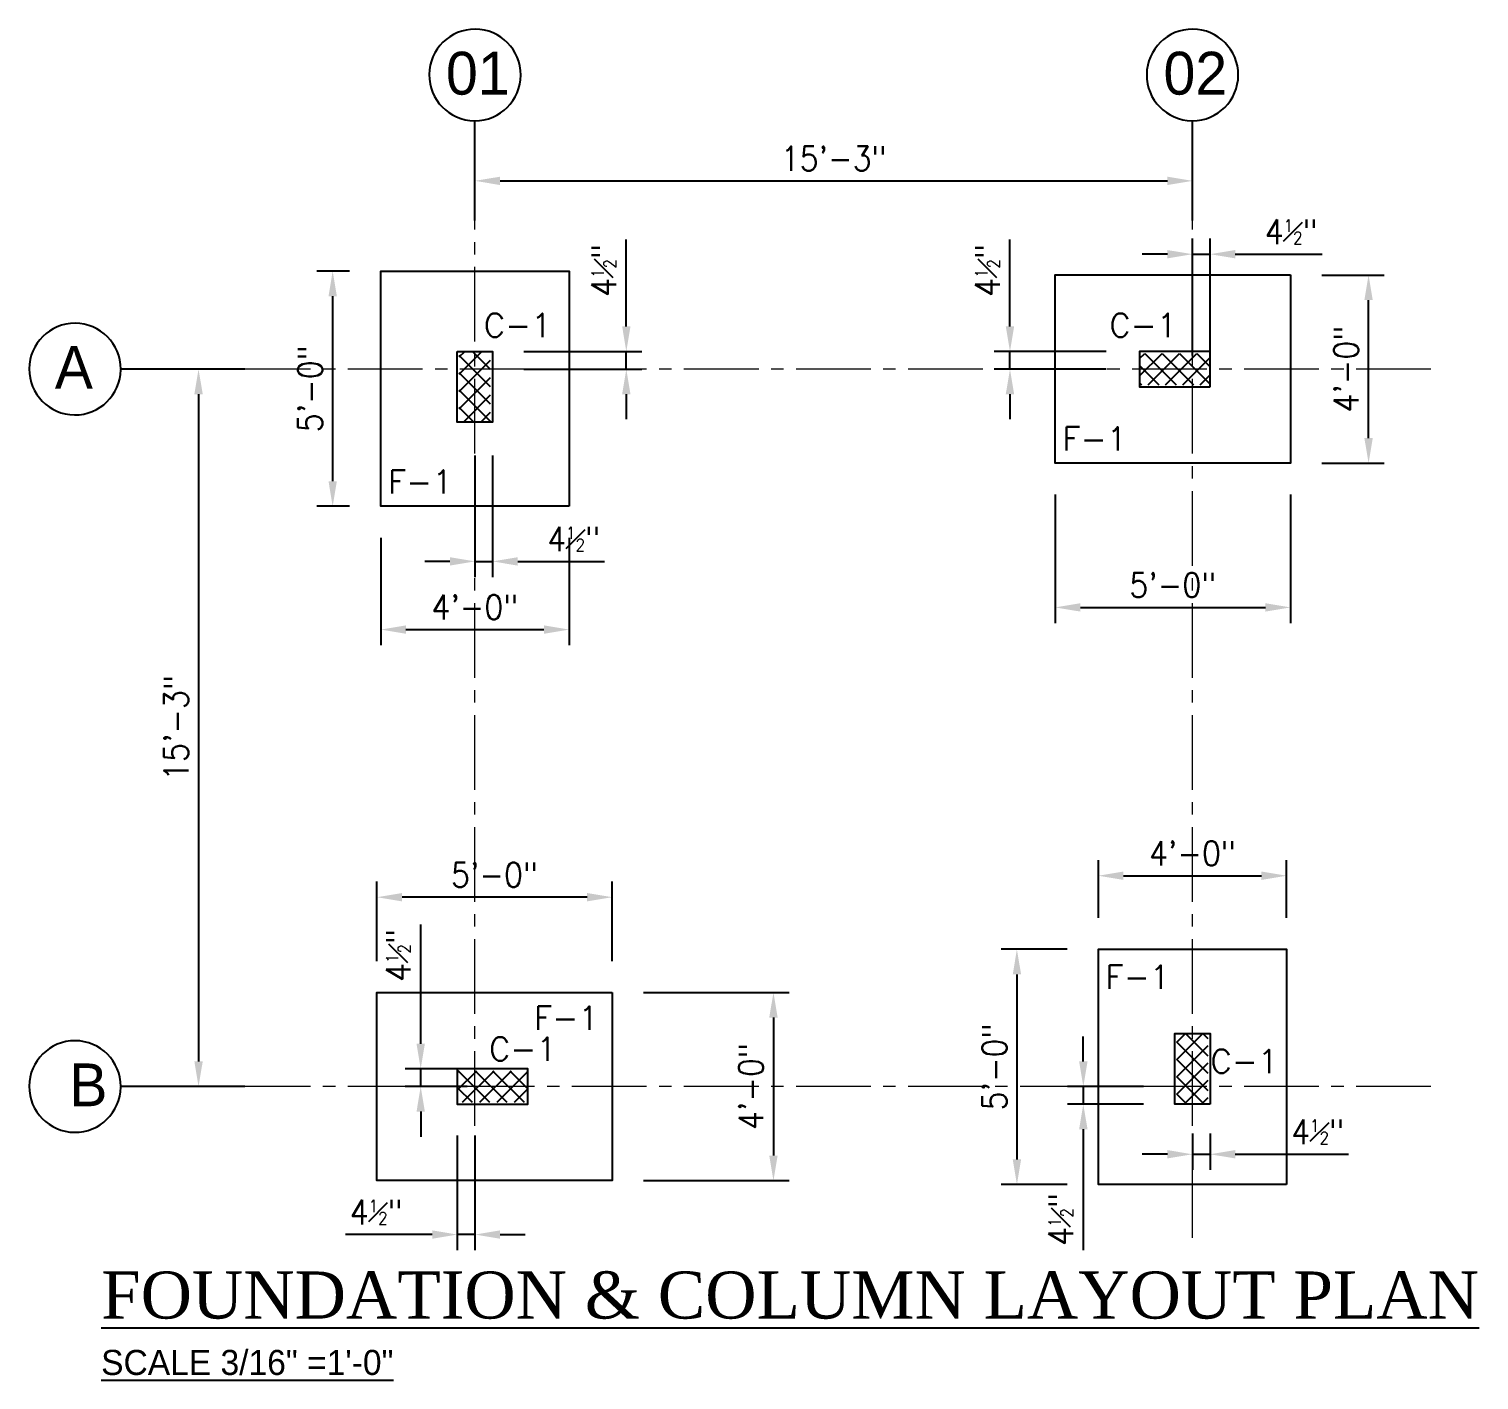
# Model space of a CAD drawing. Header units: inches. Extents: x -875 to 264, y -2272 to -1573.
# Drawn here: x -875 to -505.1, y -2271.5 to -1926.9 of the extents above; entities that cross this region are included whole.
import ezdxf

# ---------------------------------------------------------------- set-up
doc = ezdxf.new("R2010")
doc.units = ezdxf.units.IN
doc.header["$MEASUREMENT"] = 0
doc.header["$PDMODE"] = 32
doc.linetypes.add('CENTER2', pattern=[28.575, 19.05, -3.175, 3.175, -3.175])
doc.layers.add('03--GRID', color=252, linetype='CENTER2', lineweight=18)
for name, color, linetype in [('A-TYP-BEAM TEXT', 2, 'Continuous'), ('A-TYP-CLOUMN', 6, 'Continuous'), ('A-TYP-DIM', 1, 'Continuous'), ('A-TYP-HATCH-COL.', 9, 'Continuous'), ('dim', 1, 'Continuous'), ('FOOTING', 3, 'Continuous'), ('GRID CIRCLE', 2, 'Continuous'), ('TEXT', 3, 'Continuous')]:
    doc.layers.add(name, color=color, linetype=linetype)
doc.styles.add('ROMANS', font='romans.shx', dxfattribs={"width": 0.9})
doc.styles.add('style1', font='times.ttf')
doc.styles.add('STYLE4', font='romans.shx')
doc.dimstyles.new('STYLE-64', dxfattribs={"dimscale": 0, "dimtxt": 0.09375, "dimasz": 0.125, "dimexe": 0.0625, "dimexo": 0.0625, "dimgap": 0.03125, "dimtad": 1, "dimlfac": -1, "dimzin": 3, "dimdsep": 46, "dimlunit": 4, "dimtxsty": 'ROMANS', "dimcen": 0.125, "dimdle": 4, "dimclrd": 1, "dimclre": 1, "dimclrt": 2, "dimadec": 0, "dimazin": 0, "dimtfac": 0.5, "dimtix": 1, "dimtmove": 2, "dimatfit": 3, "dimldrblk": 'ARC', "dimfxl": 0, "dimfrac": 1, "dimtolj": 1, "dimtzin": 3, "dimarcsym": 0})

# ---------------------------------------------------------------- blocks, each defined once
blk = doc.blocks.new('*D70')
at = {"layer": 'A-TYP-DIM', "color": 1, "lineweight": -2, "ltscale": 1.5, "transparency": 16777216}
for p, q in [((-761.22, -1967.7), (-761.22, -1961.63)), ((-578.22, -1967.7), (-578.22, -1961.63)), ((-754.82, -1965.63), (-584.62, -1965.63))]:
    blk.add_line(p, q, dxfattribs=at)
at = {"layer": 'A-TYP-DIM', "color": 1, "ltscale": 1.5, "transparency": 16777216}
for points in [[(-754.82, -1964.57), (-754.82, -1966.7), (-761.22, -1965.63)], [(-584.62, -1964.57), (-584.62, -1966.7), (-578.22, -1965.63)]]:
    blk.add_solid(points, dxfattribs=at)
at = {"layer": 'Defpoints', "color": 0, "ltscale": 1.5, "transparency": 16777216}
for p in [(-578.22, -1965.63), (-761.22, -1975.7), (-578.22, -1975.7)]:
    blk.add_point(p, dxfattribs=at)
at = {"layer": 'A-TYP-DIM', "color": 2, "ltscale": 1.5, "transparency": 16777216, "insert": (-669.72, -1959.91), "char_height": 6.25, "attachment_point": 5, "style": 'ROMANS'}
blk.add_mtext('\\A1;15\'-3"', dxfattribs=at)
blk = doc.blocks.new('ARC')
at = {"layer": 'dim', "color": 0, "linetype": 'ByBlock', "ltscale": 1.5}
for p, q in [((0.144, 0), (-1.163, 0)), ((-0.416, -0.321), (0, 0))]:
    blk.add_line(p, q, dxfattribs=at)
at = {"layer": 'dim', "color": 0, "ltscale": 1.5}
for p, q in [((-0.407, 0.336), (-0.262, 0.434)), ((0, 0), (-0.407, 0.336)), ((-0.275, -0.425), (0, 0)), ((-0.262, 0.434), (0, 0)), ((-0.416, -0.321), (-0.275, -0.425))]:
    blk.add_line(p, q, dxfattribs=at)
blk = doc.blocks.new('*D71')
at = {"layer": 'A-TYP-DIM', "color": 1, "lineweight": -2, "ltscale": 1.5, "transparency": 16777216}
for p, q in [((-722.62, -2002.75), (-722.62, -1980.59)), ((-748.72, -2009.15), (-718.62, -2009.15)), ((-722.62, -2013.65), (-722.62, -2009.15)), ((-748.72, -2013.65), (-718.62, -2013.65)), ((-722.62, -2020.05), (-722.62, -2026.45))]:
    blk.add_line(p, q, dxfattribs=at)
at = {"layer": 'A-TYP-DIM', "color": 1, "ltscale": 1.5, "transparency": 16777216}
for points in [[(-723.68, -2002.75), (-721.55, -2002.75), (-722.62, -2009.15)], [(-723.68, -2020.05), (-721.55, -2020.05), (-722.62, -2013.65)]]:
    blk.add_solid(points, dxfattribs=at)
at = {"layer": 'Defpoints', "color": 0, "ltscale": 1.5, "transparency": 16777216}
for p in [(-756.72, -2009.15), (-756.72, -2013.65), (-722.62, -2013.65)]:
    blk.add_point(p, dxfattribs=at)
at = {"layer": 'A-TYP-DIM', "color": 2, "ltscale": 1.5, "transparency": 16777216, "insert": (-728.34, -1988.47), "char_height": 6.25, "attachment_point": 5, "rotation": 90, "style": 'ROMANS'}
blk.add_mtext('\\A1;4{\\H0.500000x;\\S1#2;}"', dxfattribs=at)
blk = doc.blocks.new('*D72')
at = {"layer": 'A-TYP-DIM', "color": 1, "lineweight": -2, "ltscale": 1.5, "transparency": 16777216}
for p, q in [((-761.22, -2035.65), (-761.22, -2066.7)), ((-756.72, -2035.65), (-756.72, -2066.7)), ((-767.62, -2062.7), (-774.02, -2062.7)), ((-761.22, -2062.7), (-756.72, -2062.7)), ((-750.32, -2062.7), (-728.16, -2062.7))]:
    blk.add_line(p, q, dxfattribs=at)
at = {"layer": 'A-TYP-DIM', "color": 1, "ltscale": 1.5, "transparency": 16777216}
for points in [[(-767.62, -2061.63), (-767.62, -2063.77), (-761.22, -2062.7)], [(-750.32, -2061.63), (-750.32, -2063.77), (-756.72, -2062.7)]]:
    blk.add_solid(points, dxfattribs=at)
at = {"layer": 'Defpoints', "color": 0, "ltscale": 1.5, "transparency": 16777216}
for p in [(-761.22, -2027.65), (-756.72, -2027.65), (-756.72, -2062.7)]:
    blk.add_point(p, dxfattribs=at)
at = {"layer": 'A-TYP-DIM', "color": 2, "ltscale": 1.5, "transparency": 16777216, "insert": (-736.04, -2056.98), "char_height": 6.25, "attachment_point": 5, "style": 'ROMANS'}
blk.add_mtext('\\A1;4{\\H0.500000x;\\S1#2;}"', dxfattribs=at)
blk = doc.blocks.new('*D73')
at = {"layer": 'A-TYP-DIM', "color": 1, "lineweight": -2, "ltscale": 1.5, "transparency": 16777216}
for p, q in [((-578.22, -2208.65), (-578.22, -2217.93)), ((-573.72, -2208.65), (-573.72, -2217.93)), ((-584.62, -2213.93), (-591.02, -2213.93)), ((-578.22, -2213.93), (-573.72, -2213.93)), ((-567.32, -2213.93), (-538.42, -2213.93))]:
    blk.add_line(p, q, dxfattribs=at)
at = {"layer": 'A-TYP-DIM', "color": 1, "ltscale": 1.5, "transparency": 16777216}
for points in [[(-584.62, -2212.86), (-584.62, -2214.99), (-578.22, -2213.93)], [(-567.32, -2212.86), (-567.32, -2214.99), (-573.72, -2213.93)]]:
    blk.add_solid(points, dxfattribs=at)
at = {"layer": 'Defpoints', "color": 0, "ltscale": 1.5, "transparency": 16777216}
for p in [(-578.22, -2200.65), (-573.72, -2200.65), (-573.72, -2213.93)]:
    blk.add_point(p, dxfattribs=at)
at = {"layer": 'A-TYP-DIM', "color": 2, "ltscale": 1.5, "transparency": 16777216, "insert": (-546.29, -2208.21), "char_height": 6.25, "attachment_point": 5, "style": 'ROMANS'}
blk.add_mtext('\\A1;4{\\H0.500000x;\\S1#2;}"', dxfattribs=at)
blk = doc.blocks.new('*D74')
at = {"layer": 'A-TYP-DIM', "color": 1, "lineweight": -2, "ltscale": 1.5, "transparency": 16777216}
for p, q in [((-624.77, -2002.75), (-624.77, -1980.59)), ((-600.22, -2009.15), (-628.77, -2009.15)), ((-624.77, -2013.65), (-624.77, -2009.15)), ((-600.22, -2013.65), (-628.77, -2013.65)), ((-624.77, -2020.05), (-624.77, -2026.45))]:
    blk.add_line(p, q, dxfattribs=at)
at = {"layer": 'A-TYP-DIM', "color": 1, "ltscale": 1.5, "transparency": 16777216}
for points in [[(-625.84, -2002.75), (-623.7, -2002.75), (-624.77, -2009.15)], [(-625.84, -2020.05), (-623.7, -2020.05), (-624.77, -2013.65)]]:
    blk.add_solid(points, dxfattribs=at)
at = {"layer": 'Defpoints', "color": 0, "ltscale": 1.5, "transparency": 16777216}
for p in [(-592.22, -2009.15), (-624.77, -2013.65), (-592.22, -2013.65)]:
    blk.add_point(p, dxfattribs=at)
at = {"layer": 'A-TYP-DIM', "color": 2, "ltscale": 1.5, "transparency": 16777216, "insert": (-630.49, -1988.47), "char_height": 6.25, "attachment_point": 5, "rotation": 90, "style": 'ROMANS'}
blk.add_mtext('\\A1;4{\\H0.500000x;\\S1#2;}"', dxfattribs=at)
blk = doc.blocks.new('*D75')
at = {"layer": 'A-TYP-DIM', "color": 1, "lineweight": -2, "ltscale": 1.5, "transparency": 16777216}
for p, q in [((-578.22, -2010.15), (-578.22, -1980.34)), ((-573.72, -2010.15), (-573.72, -1980.34)), ((-584.62, -1984.34), (-591.02, -1984.34)), ((-578.22, -1984.34), (-573.72, -1984.34)), ((-567.32, -1984.34), (-545.16, -1984.34))]:
    blk.add_line(p, q, dxfattribs=at)
at = {"layer": 'A-TYP-DIM', "color": 1, "ltscale": 1.5, "transparency": 16777216}
for points in [[(-584.62, -1983.28), (-584.62, -1985.41), (-578.22, -1984.34)], [(-567.32, -1983.28), (-567.32, -1985.41), (-573.72, -1984.34)]]:
    blk.add_solid(points, dxfattribs=at)
at = {"layer": 'Defpoints', "color": 0, "ltscale": 1.5, "transparency": 16777216}
for p in [(-573.72, -1984.34), (-578.22, -2018.15), (-573.72, -2018.15)]:
    blk.add_point(p, dxfattribs=at)
at = {"layer": 'A-TYP-DIM', "color": 2, "ltscale": 1.5, "transparency": 16777216, "insert": (-553.04, -1978.62), "char_height": 6.25, "attachment_point": 5, "style": 'ROMANS'}
blk.add_mtext('\\A1;4{\\H0.500000x;\\S1#2;}"', dxfattribs=at)
blk = doc.blocks.new('*D76')
at = {"layer": 'A-TYP-DIM', "color": 1, "lineweight": -2, "ltscale": 1.5, "transparency": 16777216}
for p, q in [((-775.06, -2185.75), (-775.06, -2155.32)), ((-764.22, -2192.15), (-779.06, -2192.15)), ((-775.06, -2196.65), (-775.06, -2192.15)), ((-763.22, -2196.65), (-779.06, -2196.65)), ((-775.06, -2203.05), (-775.06, -2209.45))]:
    blk.add_line(p, q, dxfattribs=at)
at = {"layer": 'A-TYP-DIM', "color": 1, "ltscale": 1.5, "transparency": 16777216}
for points in [[(-776.12, -2185.75), (-773.99, -2185.75), (-775.06, -2192.15)], [(-776.12, -2203.05), (-773.99, -2203.05), (-775.06, -2196.65)]]:
    blk.add_solid(points, dxfattribs=at)
at = {"layer": 'Defpoints', "color": 0, "ltscale": 1.5, "transparency": 16777216}
for p in [(-756.22, -2192.15), (-775.06, -2196.65), (-755.22, -2196.65)]:
    blk.add_point(p, dxfattribs=at)
at = {"layer": 'A-TYP-DIM', "color": 2, "ltscale": 1.5, "transparency": 16777216, "insert": (-780.78, -2163.2), "char_height": 6.25, "attachment_point": 5, "rotation": 90, "style": 'ROMANS'}
blk.add_mtext('\\A1;4{\\H0.500000x;\\S1#2;}"', dxfattribs=at)
blk = doc.blocks.new('*D93')
at = {"layer": 'A-TYP-DIM', "color": 1, "lineweight": -2, "ltscale": 1.5, "transparency": 16777216}
for p, q in [((-793.22, -1988.65), (-801.51, -1988.65)), ((-797.51, -2042.25), (-797.51, -1995.05)), ((-793.22, -2048.65), (-801.51, -2048.65))]:
    blk.add_line(p, q, dxfattribs=at)
at = {"layer": 'A-TYP-DIM', "color": 1, "ltscale": 1.5, "transparency": 16777216}
for points in [[(-798.57, -1995.05), (-796.44, -1995.05), (-797.51, -1988.65)], [(-798.57, -2042.25), (-796.44, -2042.25), (-797.51, -2048.65)]]:
    blk.add_solid(points, dxfattribs=at)
at = {"layer": 'Defpoints', "color": 0, "ltscale": 1.5, "transparency": 16777216}
for p in [(-797.51, -1988.65), (-785.22, -1988.65), (-785.22, -2048.65)]:
    blk.add_point(p, dxfattribs=at)
at = {"layer": 'A-TYP-DIM', "color": 2, "ltscale": 1.5, "transparency": 16777216, "insert": (-803.23, -2018.65), "char_height": 6.25, "attachment_point": 5, "rotation": 90, "style": 'ROMANS'}
blk.add_mtext('\\A1;5\'-0"', dxfattribs=at)
blk = doc.blocks.new('*D94')
at = {"layer": 'A-TYP-DIM', "color": 1, "lineweight": -2, "ltscale": 1.5, "transparency": 16777216}
for p, q in [((-785.22, -2056.65), (-785.22, -2084.09)), ((-737.22, -2056.65), (-737.22, -2084.09)), ((-778.82, -2080.09), (-743.62, -2080.09))]:
    blk.add_line(p, q, dxfattribs=at)
at = {"layer": 'A-TYP-DIM', "color": 1, "ltscale": 1.5, "transparency": 16777216}
for points in [[(-778.82, -2079.02), (-778.82, -2081.16), (-785.22, -2080.09)], [(-743.62, -2079.02), (-743.62, -2081.16), (-737.22, -2080.09)]]:
    blk.add_solid(points, dxfattribs=at)
at = {"layer": 'Defpoints', "color": 0, "ltscale": 1.5, "transparency": 16777216}
for p in [(-785.22, -2048.65), (-737.22, -2048.65), (-737.22, -2080.09)]:
    blk.add_point(p, dxfattribs=at)
at = {"layer": 'A-TYP-DIM', "color": 2, "ltscale": 1.5, "transparency": 16777216, "insert": (-761.22, -2074.37), "char_height": 6.25, "attachment_point": 5, "style": 'ROMANS'}
blk.add_mtext('\\A1;4\'-0"', dxfattribs=at)
blk = doc.blocks.new('*D95')
at = {"layer": 'A-TYP-DIM', "color": 1, "lineweight": -2, "ltscale": 1.5, "transparency": 16777216}
for p, q in [((-613.22, -2045.65), (-613.22, -2078.44)), ((-553.22, -2045.65), (-553.22, -2078.44)), ((-606.82, -2074.44), (-559.62, -2074.44))]:
    blk.add_line(p, q, dxfattribs=at)
at = {"layer": 'A-TYP-DIM', "color": 1, "ltscale": 1.5, "transparency": 16777216}
for points in [[(-606.82, -2073.37), (-606.82, -2075.5), (-613.22, -2074.44)], [(-559.62, -2073.37), (-559.62, -2075.5), (-553.22, -2074.44)]]:
    blk.add_solid(points, dxfattribs=at)
at = {"layer": 'Defpoints', "color": 0, "ltscale": 1.5, "transparency": 16777216}
for p in [(-613.22, -2037.65), (-553.22, -2037.65), (-553.22, -2074.44)]:
    blk.add_point(p, dxfattribs=at)
at = {"layer": 'A-TYP-DIM', "color": 2, "ltscale": 1.5, "transparency": 16777216, "insert": (-583.22, -2068.71), "char_height": 6.25, "attachment_point": 5, "style": 'ROMANS'}
blk.add_mtext('\\A1;5\'-0"', dxfattribs=at)
blk = doc.blocks.new('*D96')
at = {"layer": 'A-TYP-DIM', "color": 1, "lineweight": -2, "ltscale": 1.5, "transparency": 16777216}
for p, q in [((-545.22, -1989.65), (-529.31, -1989.65)), ((-533.31, -2031.25), (-533.31, -1996.05)), ((-545.22, -2037.65), (-529.31, -2037.65))]:
    blk.add_line(p, q, dxfattribs=at)
at = {"layer": 'A-TYP-DIM', "color": 1, "ltscale": 1.5, "transparency": 16777216}
for points in [[(-534.38, -1996.05), (-532.24, -1996.05), (-533.31, -1989.65)], [(-534.38, -2031.25), (-532.24, -2031.25), (-533.31, -2037.65)]]:
    blk.add_solid(points, dxfattribs=at)
at = {"layer": 'Defpoints', "color": 0, "ltscale": 1.5, "transparency": 16777216}
for p in [(-553.22, -1989.65), (-533.31, -1989.65), (-553.22, -2037.65)]:
    blk.add_point(p, dxfattribs=at)
at = {"layer": 'A-TYP-DIM', "color": 2, "ltscale": 1.5, "transparency": 16777216, "insert": (-539.03, -2013.65), "char_height": 6.25, "attachment_point": 5, "rotation": 90, "style": 'ROMANS'}
blk.add_mtext('\\A1;4\'-0"', dxfattribs=at)
blk = doc.blocks.new('*D97')
at = {"layer": 'A-TYP-DIM', "color": 1, "lineweight": -2, "ltscale": 1.5, "transparency": 16777216}
for p, q in [((-610.22, -2161.65), (-627, -2161.65)), ((-623, -2168.05), (-623, -2215.25)), ((-610.22, -2221.65), (-627, -2221.65))]:
    blk.add_line(p, q, dxfattribs=at)
at = {"layer": 'A-TYP-DIM', "color": 1, "ltscale": 1.5, "transparency": 16777216}
for points in [[(-624.06, -2168.05), (-621.93, -2168.05), (-623, -2161.65)], [(-624.06, -2215.25), (-621.93, -2215.25), (-623, -2221.65)]]:
    blk.add_solid(points, dxfattribs=at)
at = {"layer": 'Defpoints', "color": 0, "ltscale": 1.5, "transparency": 16777216}
for p in [(-602.22, -2161.65), (-623, -2221.65), (-602.22, -2221.65)]:
    blk.add_point(p, dxfattribs=at)
at = {"layer": 'A-TYP-DIM', "color": 2, "ltscale": 1.5, "transparency": 16777216, "insert": (-628.72, -2191.65), "char_height": 6.25, "attachment_point": 5, "rotation": 90, "style": 'ROMANS'}
blk.add_mtext('\\A1;5\'-0"', dxfattribs=at)
blk = doc.blocks.new('*D98')
at = {"layer": 'A-TYP-DIM', "color": 1, "lineweight": -2, "ltscale": 1.5, "transparency": 16777216}
for p, q in [((-602.22, -2153.65), (-602.22, -2138.88)), ((-554.22, -2153.65), (-554.22, -2138.88)), ((-595.82, -2142.88), (-560.62, -2142.88))]:
    blk.add_line(p, q, dxfattribs=at)
at = {"layer": 'A-TYP-DIM', "color": 1, "ltscale": 1.5, "transparency": 16777216}
for points in [[(-595.82, -2141.81), (-595.82, -2143.94), (-602.22, -2142.88)], [(-560.62, -2141.81), (-560.62, -2143.94), (-554.22, -2142.88)]]:
    blk.add_solid(points, dxfattribs=at)
at = {"layer": 'Defpoints', "color": 0, "ltscale": 1.5, "transparency": 16777216}
for p in [(-554.22, -2142.88), (-602.22, -2161.65), (-554.22, -2161.65)]:
    blk.add_point(p, dxfattribs=at)
at = {"layer": 'A-TYP-DIM', "color": 2, "ltscale": 1.5, "transparency": 16777216, "insert": (-578.22, -2137.16), "char_height": 6.25, "attachment_point": 5, "style": 'ROMANS'}
blk.add_mtext('\\A1;4\'-0"', dxfattribs=at)
blk = doc.blocks.new('*D99')
at = {"layer": 'A-TYP-DIM', "color": 1, "lineweight": -2, "ltscale": 1.5, "transparency": 16777216}
for p, q in [((-786.22, -2164.65), (-786.22, -2144.36)), ((-726.22, -2164.65), (-726.22, -2144.36)), ((-732.62, -2148.36), (-779.82, -2148.36))]:
    blk.add_line(p, q, dxfattribs=at)
at = {"layer": 'A-TYP-DIM', "color": 1, "ltscale": 1.5, "transparency": 16777216}
for points in [[(-779.82, -2147.29), (-779.82, -2149.42), (-786.22, -2148.36)], [(-732.62, -2147.29), (-732.62, -2149.42), (-726.22, -2148.36)]]:
    blk.add_solid(points, dxfattribs=at)
at = {"layer": 'Defpoints', "color": 0, "ltscale": 1.5, "transparency": 16777216}
for p in [(-786.22, -2148.36), (-786.22, -2172.65), (-726.22, -2172.65)]:
    blk.add_point(p, dxfattribs=at)
at = {"layer": 'A-TYP-DIM', "color": 2, "ltscale": 1.5, "transparency": 16777216, "insert": (-756.22, -2142.64), "char_height": 6.25, "attachment_point": 5, "style": 'ROMANS'}
blk.add_mtext('\\A1;5\'-0"', dxfattribs=at)
blk = doc.blocks.new('*D100')
at = {"layer": 'A-TYP-DIM', "color": 1, "lineweight": -2, "ltscale": 1.5, "transparency": 16777216}
for p, q in [((-718.22, -2172.65), (-681.09, -2172.65)), ((-685.09, -2179.05), (-685.09, -2214.25)), ((-718.22, -2220.65), (-681.09, -2220.65))]:
    blk.add_line(p, q, dxfattribs=at)
at = {"layer": 'A-TYP-DIM', "color": 1, "ltscale": 1.5, "transparency": 16777216}
for points in [[(-686.16, -2179.05), (-684.02, -2179.05), (-685.09, -2172.65)], [(-686.16, -2214.25), (-684.02, -2214.25), (-685.09, -2220.65)]]:
    blk.add_solid(points, dxfattribs=at)
at = {"layer": 'Defpoints', "color": 0, "ltscale": 1.5, "transparency": 16777216}
for p in [(-726.22, -2172.65), (-726.22, -2220.65), (-685.09, -2220.65)]:
    blk.add_point(p, dxfattribs=at)
at = {"layer": 'A-TYP-DIM', "color": 2, "ltscale": 1.5, "transparency": 16777216, "insert": (-690.81, -2196.65), "char_height": 6.25, "attachment_point": 5, "rotation": 90, "style": 'ROMANS'}
blk.add_mtext('\\A1;4\'-0"', dxfattribs=at)
blk = doc.blocks.new('*D102')
at = {"layer": 'A-TYP-DIM', "color": 1, "lineweight": -2, "ltscale": 1.5, "transparency": 16777216}
for p, q in [((-822.73, -2013.65), (-835.72, -2013.65)), ((-831.72, -2020.05), (-831.72, -2190.25)), ((-822.73, -2196.65), (-835.72, -2196.65))]:
    blk.add_line(p, q, dxfattribs=at)
at = {"layer": 'A-TYP-DIM', "color": 1, "ltscale": 1.5, "transparency": 16777216}
for points in [[(-832.78, -2020.05), (-830.65, -2020.05), (-831.72, -2013.65)], [(-832.78, -2190.25), (-830.65, -2190.25), (-831.72, -2196.65)]]:
    blk.add_solid(points, dxfattribs=at)
at = {"layer": 'Defpoints', "color": 0, "ltscale": 1.5, "transparency": 16777216}
for p in [(-814.73, -2013.65), (-831.72, -2196.65), (-814.73, -2196.65)]:
    blk.add_point(p, dxfattribs=at)
at = {"layer": 'A-TYP-DIM', "color": 2, "ltscale": 1.5, "transparency": 16777216, "insert": (-837.44, -2105.15), "char_height": 6.25, "attachment_point": 5, "rotation": 90, "style": 'ROMANS'}
blk.add_mtext('\\A1;15\'-3"', dxfattribs=at)
blk = doc.blocks.new('*D137')
at = {"layer": 'A-TYP-DIM', "color": 1, "lineweight": -2, "ltscale": 1.5, "transparency": 16777216}
for p, q in [((-765.72, -2209.15), (-765.72, -2238.4)), ((-761.22, -2209.15), (-761.22, -2238.4)), ((-772.12, -2234.4), (-794.28, -2234.4)), ((-761.22, -2234.4), (-765.72, -2234.4)), ((-754.82, -2234.4), (-748.42, -2234.4))]:
    blk.add_line(p, q, dxfattribs=at)
at = {"layer": 'A-TYP-DIM', "color": 1, "ltscale": 1.5, "transparency": 16777216}
for points in [[(-772.12, -2233.34), (-772.12, -2235.47), (-765.72, -2234.4)], [(-754.82, -2233.34), (-754.82, -2235.47), (-761.22, -2234.4)]]:
    blk.add_solid(points, dxfattribs=at)
at = {"layer": 'Defpoints', "color": 0, "ltscale": 1.5, "transparency": 16777216}
for p in [(-765.72, -2201.15), (-761.22, -2201.15), (-765.72, -2234.4)]:
    blk.add_point(p, dxfattribs=at)
at = {"layer": 'A-TYP-DIM', "color": 2, "ltscale": 1.5, "transparency": 16777216, "insert": (-786.4, -2228.68), "char_height": 6.25, "attachment_point": 5, "style": 'ROMANS'}
blk.add_mtext('\\A1;4{\\H0.500000x;\\S1#2;}"', dxfattribs=at)
blk = doc.blocks.new('*D138')
at = {"layer": 'A-TYP-DIM', "color": 1, "lineweight": -2, "ltscale": 1.5, "transparency": 16777216}
for p, q in [((-606.06, -2190.25), (-606.06, -2183.85)), ((-590.72, -2196.65), (-610.06, -2196.65)), ((-606.06, -2196.65), (-606.06, -2201.15)), ((-590.72, -2201.15), (-610.06, -2201.15)), ((-606.06, -2207.55), (-606.06, -2238.42))]:
    blk.add_line(p, q, dxfattribs=at)
at = {"layer": 'A-TYP-DIM', "color": 1, "ltscale": 1.5, "transparency": 16777216}
for points in [[(-607.13, -2190.25), (-604.99, -2190.25), (-606.06, -2196.65)], [(-607.13, -2207.55), (-604.99, -2207.55), (-606.06, -2201.15)]]:
    blk.add_solid(points, dxfattribs=at)
at = {"layer": 'Defpoints', "color": 0, "ltscale": 1.5, "transparency": 16777216}
for p in [(-582.72, -2196.65), (-606.06, -2201.15), (-582.72, -2201.15)]:
    blk.add_point(p, dxfattribs=at)
at = {"layer": 'A-TYP-DIM', "color": 2, "ltscale": 1.5, "transparency": 16777216, "insert": (-611.78, -2230.55), "char_height": 6.25, "attachment_point": 5, "rotation": 90, "style": 'ROMANS'}
blk.add_mtext('\\A1;4{\\H0.500000x;\\S1#2;}"', dxfattribs=at)

msp = doc.modelspace()

# ---------------------------------------------------------------- hatches: boundary and pattern name
at = {"layer": 'A-TYP-HATCH-COL.'}
h = msp.add_hatch(dxfattribs=at)
h.set_pattern_fill('ANSI37', color=256, scale=25, style=0)
h.set_pattern_definition([(45, (-577.2197, -2693.146), (-2.209709, 2.209709), []), (135, (-577.2197, -2693.146), (-2.209709, -2.209709), [])])
h.paths.add_polyline_path([(-765.22, -2009.146), (-757.22, -2009.146), (-757.22, -2027.146), (-765.22, -2027.146)])
h = msp.add_hatch(dxfattribs=at)
h.set_pattern_fill('ANSI37', color=256, scale=25, angle=-90, style=0)
h.set_pattern_definition([(315, (-1257.7197, -2009.646), (2.209709, 2.209709), []), (45, (-1257.7197, -2009.646), (-2.209709, 2.209709), [])])
h.paths.add_polyline_path([(-573.72, -2017.646), (-573.72, -2009.646), (-591.72, -2009.646), (-591.72, -2017.646)])
h = msp.add_hatch(dxfattribs=at)
h.set_pattern_fill('ANSI37', color=256, scale=25, style=0)
h.set_pattern_definition([(45, (-582.2197, -2689.146), (-2.209709, 2.209709), []), (135, (-582.2197, -2689.146), (-2.209709, -2.209709), [])])
h.paths.add_polyline_path([(-574.22, -2201.146), (-582.22, -2201.146), (-582.22, -2183.146), (-574.22, -2183.146)])
h = msp.add_hatch(dxfattribs=at)
h.set_pattern_fill('ANSI37', color=256, scale=25, angle=-90, style=0)
h.set_pattern_definition([(315, (-1253.7197, -2380.646), (2.209709, 2.209709), []), (45, (-1253.7197, -2380.646), (-2.209709, 2.209709), [])])
h.paths.add_polyline_path([(-765.72, -2192.646), (-765.72, -2200.646), (-747.72, -2200.646), (-747.72, -2192.646)])

# ---------------------------------------------------------------- linework, layer by layer
at = {"layer": '03--GRID'}
for p, q in [((-761.22, -2235.243), (-761.22, -1965.634)), ((-578.22, -2235.243), (-578.22, -1965.634)), ((-517.408, -2013.646), (-829.945, -2013.646)), ((-517.408, -2196.646), (-829.945, -2196.646))]:
    msp.add_line(p, q, dxfattribs=at)
at = {"layer": 'A-TYP-CLOUMN'}
for points in [[(-765.72, -2009.146), (-756.72, -2009.146), (-756.72, -2027.146), (-765.72, -2027.146)], [(-573.72, -2018.146), (-573.72, -2009.146), (-591.72, -2009.146), (-591.72, -2018.146)], [(-573.72, -2201.146), (-582.72, -2201.146), (-582.72, -2183.146), (-573.72, -2183.146)], [(-765.72, -2192.146), (-765.72, -2201.146), (-747.72, -2201.146), (-747.72, -2192.146)]]:
    msp.add_lwpolyline(points, close=True, dxfattribs=at)
at = {"layer": 'FOOTING', "linetype": 'Continuous'}
for points in [[(-737.22, -2048.646), (-785.22, -2048.646), (-785.22, -1988.646), (-737.22, -1988.646)], [(-553.22, -1989.646), (-553.22, -2037.646), (-613.22, -2037.646), (-613.22, -1989.646)], [(-554.22, -2221.646), (-602.22, -2221.646), (-602.22, -2161.646), (-554.22, -2161.646)], [(-726.22, -2172.646), (-726.22, -2220.646), (-786.22, -2220.646), (-786.22, -2172.646)]]:
    msp.add_lwpolyline(points, close=True, dxfattribs=at)
at = {"layer": 'GRID CIRCLE'}
for points in [[(-761.22, -1975.703), (-761.22, -1950.296, 309.301786), (-761.371, -1950.295)], [(-578.22, -1975.703), (-578.22, -1950.296, 309.301786), (-578.371, -1950.295)], [(-819.876, -2013.646), (-851.56, -2013.646, 309.301786), (-851.561, -2013.797)], [(-819.876, -2196.646), (-851.56, -2196.646, 309.301786), (-851.561, -2196.797)]]:
    msp.add_lwpolyline(points, format="xyb", dxfattribs=at)

# ---------------------------------------------------------------- texts
at = {"layer": 'A-TYP-BEAM TEXT', "color": 2, "char_height": 6, "attachment_point": 5, "style": 'STYLE4'}
for s, insert in [('\\A1;C-1', (-750.336, -2002.465)), ('\\A1;C-1', (-590.793, -2002.465)), ('\\A1;F-1', (-603.175, -2031.416)), ('\\A1;F-1', (-775.175, -2042.416)), ('\\A1;F-1', (-592.175, -2168.697)), ('\\A1;F-1', (-737.919, -2179.154)), ('\\A1;C-1', (-749.001, -2187.062)), ('\\A1;C-1', (-565.002, -2190.212))]:
    msp.add_mtext(s, dxfattribs=dict(at, insert=insert))
at = {"layer": 'GRID CIRCLE', "char_height": 10.92, "style": 'style1'}
for s, width, heights, insert, attachment_point in [('{\\fCentury Gothic|b0|i0|c0|p34;01}', 10.37985, [0], (-768.616, -1932.71), 1), ('{\\fCentury Gothic|b0|i0|c0|p34;02}', 10.37985, [0], (-585.616, -1932.71), 1), ('\\pi-0.069638;{\\fCentury Gothic|b0|i0|c0|p34;A}', 10.37985, [0], (-868.318, -2007.759), 1), ('{\\fCentury Gothic|b0|i0|c0|p34;B}', 16.06885, [5.887], (-854.959, -2190.759), 3)]:
    msp.add_mtext_dynamic_manual_height_columns(s, width=width, gutter_width=60, heights=heights, dxfattribs=dict(at, insert=insert, attachment_point=attachment_point))
at = {"layer": 'TEXT', "insert": (-856.557, -2243.822), "char_height": 12, "attachment_point": 1, "style": 'style1'}
msp.add_mtext_dynamic_manual_height_columns('\\A1;{\\LFOUNDATION & COLUMN LAYOUT PLAN\\P\\fCentury Gothic|b0|i0|c0|p34;\\H0.53333x;\\C2;SCALE 3/16" =1\'-0" }', width=467.06865, gutter_width=60, heights=[0], dxfattribs=at)

# ---------------------------------------------------------------- dimensions: what is measured, and where the dimension line sits
at = {"layer": 'A-TYP-DIM', "ltscale": 1.5}
for base, p1, p2, angle, override, picture, middle in [((-578.22, -1965.634), (-761.22, -1975.703), (-578.22, -1975.703), 180, {"dimscale": 64, "dimtxt": 0.097656, "dimasz": 0.1, "dimexo": 0.125, "dimdec": 0, "dimlfac": 1, "dimtmove": 0, "dimatfit": 2}, '*D70', (-669.72, -1959.914)), ((-797.508, -1988.646), (-785.22, -2048.646), (-785.22, -1988.646), 90, {"dimscale": 64, "dimtxt": 0.097656, "dimasz": 0.1, "dimexo": 0.125, "dimdec": 0, "dimlfac": 1, "dimtmove": 0, "dimatfit": 2}, '*D93', (-803.229, -2018.646)), ((-533.31, -1989.646), (-553.22, -2037.646), (-553.22, -1989.646), 90, {"dimscale": 64, "dimtxt": 0.097656, "dimasz": 0.1, "dimexo": 0.125, "dimdec": 0, "dimlfac": 1, "dimtmove": 0, "dimatfit": 2}, '*D96', (-539.03, -2013.646)), ((-831.717, -2196.646), (-814.726, -2013.646), (-814.726, -2196.646), 90, {"dimscale": 64, "dimtxt": 0.097656, "dimasz": 0.1, "dimexo": 0.125, "dimdec": 1, "dimlfac": 1, "dimtmove": 0, "dimatfit": 2}, '*D102', (-837.437, -2105.146)), ((-622.996, -2221.646), (-602.22, -2161.646), (-602.22, -2221.646), 90, {"dimscale": 64, "dimtxt": 0.097656, "dimasz": 0.1, "dimexo": 0.125, "dimdec": 0, "dimlfac": 1, "dimtmove": 0, "dimatfit": 2}, '*D97', (-628.716, -2191.646)), ((-685.092, -2220.646), (-726.22, -2172.646), (-726.22, -2220.646), 90, {"dimscale": 64, "dimtxt": 0.097656, "dimasz": 0.1, "dimexo": 0.125, "dimdec": 0, "dimlfac": 1, "dimtmove": 0, "dimatfit": 2}, '*D100', (-690.812, -2196.646))]:
    dim = msp.add_linear_dim(base=base, p1=p1, p2=p2, angle=angle, dimstyle='STYLE-64', override=override, dxfattribs=at)
    dim.commit()
    dim.dimension.update_dxf_attribs({"geometry": picture, "text_midpoint": middle})
for base, p1, p2, picture, middle in [((-573.72, -1984.342), (-578.22, -2018.146), (-573.72, -2018.146), '*D75', (-553.042, -1984.342)), ((-756.72, -2062.698), (-761.22, -2027.646), (-756.72, -2027.646), '*D72', (-736.042, -2062.698)), ((-573.72, -2213.928), (-578.22, -2200.646), (-573.72, -2200.646), '*D73', (-546.293, -2213.928))]:
    dim = msp.add_linear_dim(base=base, p1=p1, p2=p2, dimstyle='STYLE-64', override={"dimscale": 64, "dimtxt": 0.097656, "dimasz": 0.1, "dimexo": 0.125, "dimdec": 1, "dimlfac": 1, "dimtmove": 0, "dimatfit": 2}, dxfattribs=at)
    dim.commit()
    dim.dimension.update_dxf_attribs({"geometry": picture, "text_midpoint": middle, "dimtype": 160})
for base, p1, p2, angle, picture, middle, dimtype in [((-722.617, -2013.646), (-756.72, -2009.146), (-756.72, -2013.646), 90, '*D71', (-722.617, -1988.468), 160), ((-624.77, -2013.646), (-592.22, -2009.146), (-592.22, -2013.646), 90, '*D74', (-624.77, -1988.468), 160), ((-775.058, -2196.646), (-756.22, -2192.146), (-755.22, -2196.646), 90, '*D76', (-775.058, -2163.196), 160), ((-606.058, -2201.146), (-582.72, -2196.646), (-582.72, -2201.146), 270, '*D138', (-606.058, -2230.546), 161), ((-765.72, -2234.405), (-761.22, -2201.146), (-765.72, -2201.146), 180, '*D137', (-786.398, -2234.405), 161)]:
    dim = msp.add_linear_dim(base=base, p1=p1, p2=p2, angle=angle, dimstyle='STYLE-64', override={"dimscale": 64, "dimtxt": 0.097656, "dimasz": 0.1, "dimexo": 0.125, "dimdec": 1, "dimlfac": 1, "dimtmove": 0, "dimatfit": 2}, dxfattribs=at)
    dim.commit()
    dim.dimension.update_dxf_attribs({"geometry": picture, "text_midpoint": middle, "dimtype": dimtype})
for base, p1, p2, picture, middle in [((-553.22, -2074.435), (-613.22, -2037.646), (-553.22, -2037.646), '*D95', (-583.22, -2068.715)), ((-737.22, -2080.089), (-785.22, -2048.646), (-737.22, -2048.646), '*D94', (-761.22, -2074.369)), ((-554.22, -2142.877), (-602.22, -2161.646), (-554.22, -2161.646), '*D98', (-578.22, -2137.156)), ((-786.22, -2148.357), (-726.22, -2172.646), (-786.22, -2172.646), '*D99', (-756.22, -2142.637))]:
    dim = msp.add_linear_dim(base=base, p1=p1, p2=p2, dimstyle='STYLE-64', override={"dimscale": 64, "dimtxt": 0.097656, "dimasz": 0.1, "dimexo": 0.125, "dimdec": 0, "dimlfac": 1, "dimtmove": 0, "dimatfit": 2}, dxfattribs=at)
    dim.commit()
    dim.dimension.update_dxf_attribs({"geometry": picture, "text_midpoint": middle})

doc.saveas('drawing.dxf')
